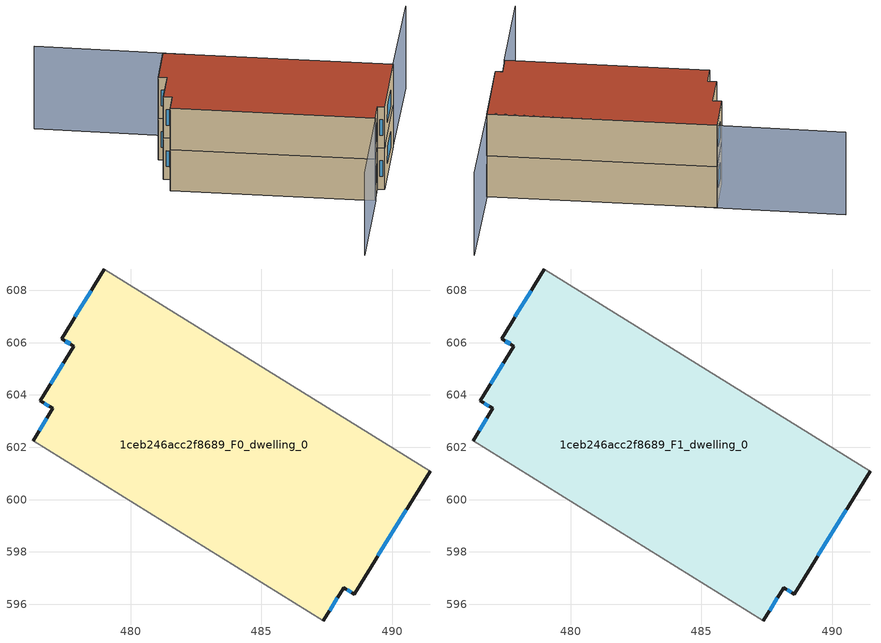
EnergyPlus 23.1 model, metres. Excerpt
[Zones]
1ceb246acc2f8689_F0_dwelling_0
 floor ground (EU_floor_Construction): 491.44,601.08 488.55,596.39 488.15,596.64 487.36,595.36 476.27,602.26 477.03,603.49 476.55,603.78 477.83,605.86 477.36,606.15 479,608.81 z0
 wall outside (EU_wall_Construction): 479,608.81 477.36,606.15 477.83,605.86 476.55,603.78 477.03,603.49 476.27,602.26 / 487.36,595.36 488.15,596.64 488.55,596.39 491.44,601.08 z0:3
 wall adiabatic (EU_wall_Construction): 491.44,601.08 479,608.81 / 476.27,602.26 487.36,595.36 z0:3
 window (EU_Window_Construction): 476.7,603.69 476.88,603.58 / 477.43,605.21 476.95,604.43 / 477.51,606.06 477.69,605.95 / 478.49,607.98 477.87,606.98 / 489.45,597.85 490.54,599.62 / 488.27,596.56 488.43,596.47 / 487.6,595.76 487.9,596.24 / 476.79,603.1 476.5,602.64 z0.93:2.07
1ceb246acc2f8689_F1_dwelling_0
 floor to 1ceb246acc2f8689_F0_dwelling_0 (EU_floor_Construction): 491.44,601.08 488.55,596.39 488.15,596.64 487.36,595.36 476.27,602.26 477.03,603.49 476.55,603.78 477.83,605.86 477.36,606.15 479,608.81 z3
 wall outside (EU_wall_Construction): 479,608.81 477.36,606.15 477.83,605.86 476.55,603.78 477.03,603.49 476.27,602.26 / 487.36,595.36 488.15,596.64 488.55,596.39 491.44,601.08 z3:6
 wall adiabatic (EU_wall_Construction): 491.44,601.08 479,608.81 / 476.27,602.26 487.36,595.36 z3:6
 window (EU_Window_Construction): 476.7,603.69 476.88,603.58 / 477.43,605.21 476.95,604.43 / 477.51,606.06 477.69,605.95 / 478.49,607.98 477.87,606.98 / 489.45,597.85 490.54,599.62 / 488.27,596.56 488.43,596.47 / 487.6,595.76 487.9,596.24 / 476.79,603.1 476.5,602.64 z3.93:5.07
 roof outside (EU_roof_Construction): 488.55,596.39 491.44,601.08 479,608.81 477.36,606.15 477.83,605.86 476.55,603.78 477.03,603.49 476.27,602.26 487.36,595.36 488.15,596.64 z6
shading: 487.38,595.35 483.68,589.4 / 495.46,607.44 491.38,600.98 / 491.38,600.98 472.08,613.19 z0:6
[Building]
EU S2 Campaign: North Axis=0; Terrain=City; Solar Distribution=FullExterior
[Site:Location]
Montreal-Trudeau.Intl.AP: Latitude=45.4667; Longitude=-73.75; Time Zone=-5; Elevation=36
[SizingPeriod:WeatherFileDays]
AnnualSizingPeriod: Begin Month=1; Begin Day of Month=1; End Month=12; End Day of Month=31; Day of Week for Start Day=Monday; Use Weather File Daylight Saving Period=No; Use Weather File Rain and Snow Indicators=No
[MATERIAL]
EU_InternalMass_Material: Roughness=MediumRough; Thickness=0.1; Conductivity=1; Density=1800; Specific Heat=900; Thermal Absorptance=0.9; Solar Absorptance=0.7; Visible Absorptance=0.7
[MATERIAL:NOMASS] Roughness=MediumRough; Thermal Absorptance=0.9; Solar Absorptance=0.7; Visible Absorptance=0.7
Name | Thermal Resistance
EU_wall_NoMass; EU_floor_NoMass | 1.51479
EU_roof_NoMass | 2.84114
[WINDOWMATERIAL:SIMPLEGLAZINGSYSTEM]
EU_Window_SimpleGlazing: UFactor=3.53504; Solar Heat Gain Coefficient=0.8; Visible Transmittance=0.8
[CONSTRUCTION]
EU_wall_Construction: EU_wall_NoMass
EU_roof_Construction: EU_roof_NoMass
EU_floor_Construction: EU_floor_NoMass
EU_Window_Construction: EU_Window_SimpleGlazing
EU_InternalMass_Construction: EU_InternalMass_Material
[ZONE] Type=1; Multiplier=1; Ceiling Height=autocalculate; Floor Area=autocalculate; Part of Total Floor Area=Yes
Name | Volume
1ceb246acc2f8689_F0_dwelling_0 | 297.029
1ceb246acc2f8689_F1_dwelling_0 | 297.031
[INTERNALMASS] Construction=EU_InternalMass_Construction; Surface Area=99.0101
Name | Zone or ZoneList
1ceb246acc2f8689_F0_dwelling_0_EU_InternalMass | 1ceb246acc2f8689_F0_dwelling_0
1ceb246acc2f8689_F1_dwelling_0_EU_InternalMass | 1ceb246acc2f8689_F1_dwelling_0
[OTHEREQUIPMENT] Fuel Type=Electricity; Design Level Calculation Method=Watts/Area; Power per Zone Floor Area=1; Fraction Latent=0; Fraction Radiant=0; Fraction Lost=0; Carbon Dioxide Generation Rate=0; EndUse Subcategory=EU_Step8_InternalGains
Name | Zone or ZoneList or Space or SpaceList | Schedule
EU_Step8_InternalGain_1ceb246acc2f8689_F0_dwelling_0_f000 | 1ceb246acc2f8689_F0_dwelling_0 | EU_Step8_GainSchedule_1ceb246acc2f8689_F0_dwelling_0_f000
EU_Step8_InternalGain_1ceb246acc2f8689_F1_dwelling_0_f000 | 1ceb246acc2f8689_F1_dwelling_0 | EU_Step8_GainSchedule_1ceb246acc2f8689_F1_dwelling_0_f000
[ZONEVENTILATION:DESIGNFLOWRATE] Schedule=EU_AlwaysOn; Design Flow Rate Calculation Method=AirChanges/Hour; Air Changes per Hour=0.775154; Ventilation Type=Natural; Fan Pressure Rise=0; Fan Total Efficiency=1; Constant Term Coefficient=1; Temperature Term Coefficient=0; Velocity Term Coefficient=0; Velocity Squared Term Coefficient=0; Minimum Indoor Temperature=-100; Maximum Indoor Temperature=100; Delta Temperature=-100; Minimum Outdoor Temperature=-100; Maximum Outdoor Temperature=100; Maximum Wind Speed=40
Name | Zone or ZoneList or Space or SpaceList
EU_ConstantAir_1ceb246acc2f8689_F0_dwelling_0 | 1ceb246acc2f8689_F0_dwelling_0
EU_ConstantAir_1ceb246acc2f8689_F1_dwelling_0 | 1ceb246acc2f8689_F1_dwelling_0
[HVACTEMPLATE:THERMOSTAT] Constant Heating Setpoint=20; Constant Cooling Setpoint=50
EU_HeatOnly_1ceb246acc2f8689_F0_dwelling_0; EU_HeatOnly_1ceb246acc2f8689_F1_dwelling_0
[HVACTEMPLATE:ZONE:IDEALLOADSAIRSYSTEM] System Availability Schedule=EU_AlwaysOn; Maximum Heating Supply Air Temperature=50; Minimum Cooling Supply Air Temperature=13; Maximum Heating Supply Air Humidity Ratio=0.0156; Minimum Cooling Supply Air Humidity Ratio=0.0077; Heating Limit=NoLimit; Cooling Limit=NoLimit; Heating Availability Schedule=EU_AlwaysOn; Cooling Availability Schedule=EU_CoolingOff; Dehumidification Control Type=ConstantSensibleHeatRatio; Cooling Sensible Heat Ratio=0.7; Dehumidification Setpoint=60; Humidification Control Type=None; Humidification Setpoint=30; Outdoor Air Method=None; Outdoor Air Flow Rate per Person=0.00944; Outdoor Air Flow Rate per Zone Floor Area=0; Outdoor Air Flow Rate per Zone=0; Demand Controlled Ventilation Type=None; Outdoor Air Economizer Type=NoEconomizer; Heat Recovery Type=None; Sensible Heat Recovery Effectiveness=0.7; Latent Heat Recovery Effectiveness=0.65
Name | Template Thermostat
1ceb246acc2f8689_F0_dwelling_0 | EU_HeatOnly_1ceb246acc2f8689_F0_dwelling_0
1ceb246acc2f8689_F1_dwelling_0 | EU_HeatOnly_1ceb246acc2f8689_F1_dwelling_0
[SIZING:ZONE] Zone Cooling Design Supply Air Temperature Input Method=SupplyAirTemperature; Zone Cooling Design Supply Air Temperature=13; Zone Heating Design Supply Air Temperature Input Method=SupplyAirTemperature; Zone Heating Design Supply Air Temperature=50; Zone Cooling Design Supply Air Humidity Ratio=0.008; Zone Heating Design Supply Air Humidity Ratio=0.008; Cooling Design Air Flow Method=DesignDay; Cooling Design Air Flow Rate=0; Cooling Minimum Air Flow per Zone Floor Area=0.000762; Cooling Minimum Air Flow=0; Cooling Minimum Air Flow Fraction=0.2; Heating Design Air Flow Method=DesignDay; Heating Design Air Flow Rate=0; Heating Maximum Air Flow per Zone Floor Area=0.002032; Heating Maximum Air Flow=0.141576; Heating Maximum Air Flow Fraction=0.3; Account for Dedicated Outdoor Air System=No; Dedicated Outdoor Air System Control Strategy=NeutralSupplyAir; Dedicated Outdoor Air Low Setpoint Temperature for Design=autosize; Dedicated Outdoor Air High Setpoint Temperature for Design=autosize; Zone Load Sizing Method=Sensible Load Only No Latent Load; Zone Latent Cooling Design Supply Air Humidity Ratio Input Method=HumidityRatioDifference; Zone Cooling Design Supply Air Humidity Ratio Difference=0.005; Zone Latent Heating Design Supply Air Humidity Ratio Input Method=HumidityRatioDifference; Zone Humidification Design Supply Air Humidity Ratio Difference=0.005
1ceb246acc2f8689_F0_dwelling_0; 1ceb246acc2f8689_F1_dwelling_0
[SCHEDULE:CONSTANT]
Name | Hourly Value
EU_AlwaysOn | 1
EU_CoolingOff | 0
[SCHEDULE:FILE] Column Number=1; Rows to Skip at Top=0; Number of Hours of Data=8760; Column Separator=Comma; Interpolate to Timestep=No; Minutes per Item=60; Adjust Schedule for Daylight Savings=Yes
Name | File
EU_Step8_GainSchedule_1ceb246acc2f8689_F0_dwelling_0_f000 | ../../schedules/1ceb246acc2f8689/1ceb246acc2f8689_F0_dwelling_0_f000_gain.csv
EU_Step8_GainSchedule_1ceb246acc2f8689_F1_dwelling_0_f000 | ../../schedules/1ceb246acc2f8689/1ceb246acc2f8689_F1_dwelling_0_f000_gain.csv
